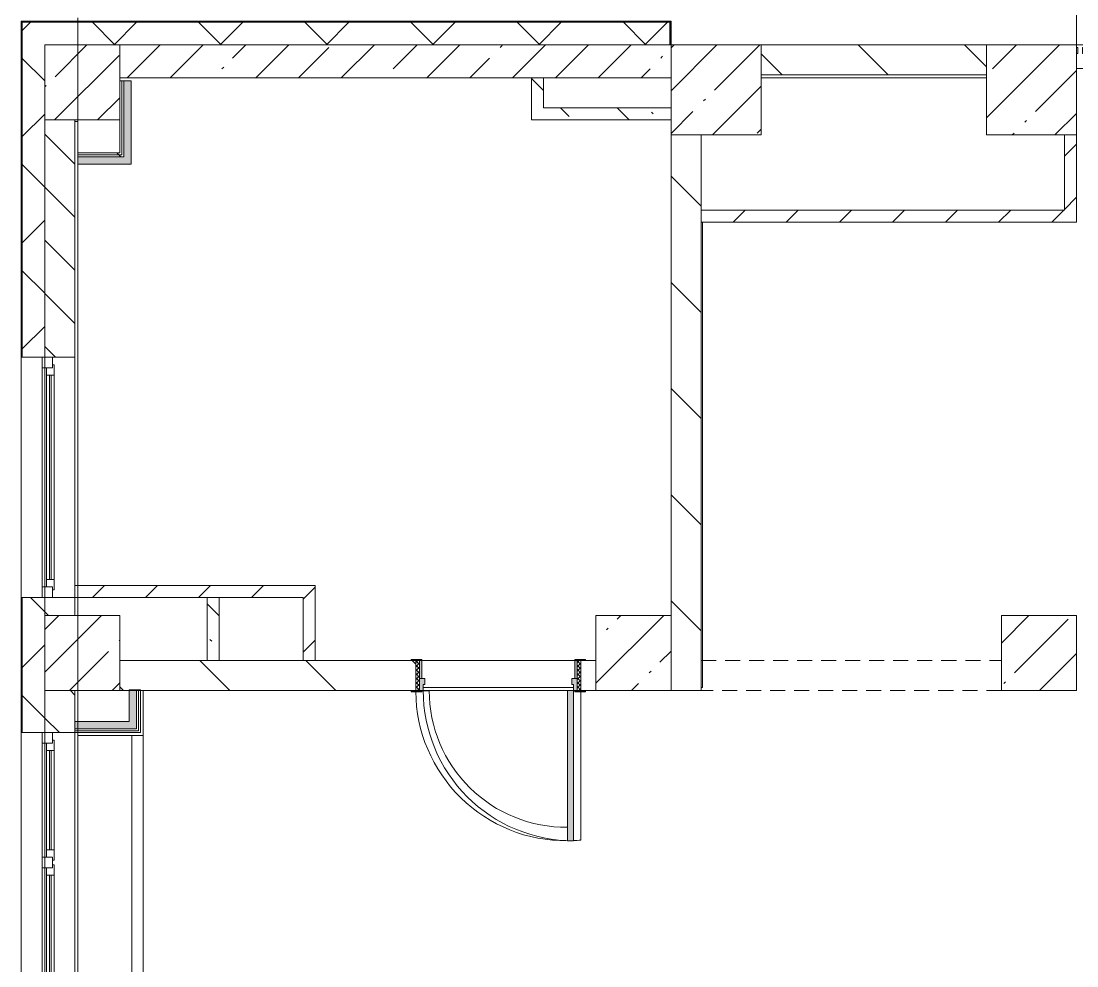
# Model space of a CAD drawing. Header units: millimetres. Extents: x 81566 to 292854, y -8553 to 29000.
# Drawn here: x 165576 to 172606, y 9067 to 15358 of the extents above; entities that cross this region are included whole.
import ezdxf

# ---------------------------------------------------------------- set-up
doc = ezdxf.new("R2010")
doc.units = ezdxf.units.MM
doc.linetypes.add('200_ШТРИХ__ш1_п0_6_', pattern=[160, 100, -60])
for name, color, linetype, lineweight in [('A-DETL-MBND-1', 7, '200_ШТРИХ__ш1_п0_6_', 9), ('A-GLAZ-3', 7, 'Continuous', 5), ('A-GLAZ-CWMG-2', 7, 'Continuous', 5), ('A-WALL', 7, 'Continuous', 9), ('A-WALL-4', 7, 'Continuous', 5), ('I-WALL-4', 7, 'Continuous', 5), ('S-COLS-1', 7, 'Continuous', 5), ('Оси', 7, 'Continuous', 9)]:
    doc.layers.add(name, color=color, linetype=linetype, lineweight=lineweight)
for name, color, linetype, lineweight, true_color in [('A-DOOR-4', 7, 'Continuous', 5, 0xaaaaaa), ('A-DOOR-5', 7, 'Continuous', 5, 0xe2e2e2), ('A-DOOR-FRAM-4', 7, 'Continuous', 5, 0xe2e2e2), ('A-DOOR-FRAM-5', 7, 'Continuous', 5, 0xaaaaaa), ('A-FLOR-1', 7, 'Continuous', 5, 0xaaaaaa), ('I-WALL-2', 7, 'Continuous', 9, 0xe7e7e7), ('I-WALL-5', 7, 'Continuous', 5, 0x787878)]:
    doc.layers.add(name, color=color, linetype=linetype, lineweight=lineweight, true_color=true_color)
pattern_1 = [(45, (165843.6, 0), (-285.123, 285.123), []), (45, (166128.7, 0), (-285.123, 285.123), [504.031, -100.806, 16.764, -84.042])]
pattern_2 = [(135, (165843.6, 0), (-353.553, -353.553), [])]
pattern_3 = [(45, (165843.6, 0), (-353.553, 353.553), []), (135, (165843.6, 0), (-353.553, -353.553), [])]
pattern_4 = [(45, (165843.58, 0), (-176.7767, 176.7767), [])]
pattern_5 = [(135, (165843.6, 0), (-377.17, -377.17), [533.4, -88.9, 17.78, -88.9]), (135, (165843.6, 376.94), (-377.17, -377.17), []), (50, (165843.6, 0), (637.645, -55.787), [66.675, -733.425]), (355, (165843.6, 0), (-123.35, 668.7), [53.34, -586.74]), (100.451, (165896.7, -4.65), (514.3, 612.908), [56.665, -623.315]), (46.184, (165843.6, 177.8), (948.776, -147.15), [100.01, -1100.137]), (96.636, (165922.65, 165.5), (830.91, 865.997), [85, -934.973]), (351.184, (165843.6, 177.8), (830.92, 865.99), [80.01, -880.11]), (21, (165932.5, 133.35), (530.65, -357.928), [66.675, -733.425]), (326, (165932.5, 133.35), (216.308, 644.658), [53.34, -586.74]), (71.451, (165976.7, 103.5), (746.96, 286.724), [56.665, -623.315]), (37.5, (165843.58, 0), (10.8105, 295.9426), [16.764, -562.864, 16.764, -578.866, -588.962]), (37.5, (165843.58, 0), (10.8105, 295.9426), [-1175.258, 16.764, -572.198]), (7.5, (165843.58, 0), (233.869, 350.632), [16.764, -322.834, 16.764, -549.529, -224.472]), (7.5, (165843.58, 0), (233.869, 350.632), [-905.891, 16.764, -207.708]), (327.5, (165645.34, 0), (474.568, -20.0513), [16.764, -205.486, 16.764, -676.656, -920.115]), (327.5, (165645.34, 0), (474.568, -20.0513), [-915.67, 16.764, -903.351]), (317.5, (165556.44, 0), (518.452, 88.993), [16.764, -272.161, 16.764, -443.738, -653.415]), (317.5, (165556.44, 0), (518.452, 88.993), [-749.427, 16.764, -636.65])]
pattern_6 = [(45, (165843.6, 0), (-530.33, 530.33), []), (135, (165843.6, 0), (-530.33, -530.33), [])]

# ---------------------------------------------------------------- blocks, each defined once
blk = doc.blocks.new('BSC_Колонна _Прямоугольная - 500х500-V335-2_2_3_птичка')
at = {"layer": 'S-COLS-1'}
h = blk.add_hatch(dxfattribs=at)
h.set_pattern_fill('FP_121', color=256, style=0, pattern_type=2)
h.set_pattern_definition([(45, (-140, -14950), (-285.123, 285.123), []), (45, (145.12, -14950), (-285.123, 285.123), [504.031, -100.806, 16.764, -84.042])])
h.paths.add_polyline_path([(244.5, -250), (250, -249.3), (244.5, 250), (-250, 250), (-250, -250), (54.6, -250)])
for p, q in [((250, 250), (-250, 250)), ((-250, 250), (-250, -250)), ((250, -250), (250, 250)), ((-250, -250), (250, -250))]:
    blk.add_line(p, q, dxfattribs=at)
blk = doc.blocks.new('110_Дверь_СКБ_1Ст_Внутренняя1 - Д-4к_п__1100x2100h_Артистические EI30-33310874-2_2_3_птичка')
at = {"layer": 'A-DOOR-4'}
h = blk.add_hatch(dxfattribs=at)
h.set_pattern_fill('FP_22', color=256, style=0, pattern_type=2)
h.set_pattern_definition([(135, (1751.41, 164.685), (-14.14214, -14.14214), []), (225, (1751.41, 164.685), (14.14214, -14.14214), [])])
h.paths.add_polyline_path([(537.5, 100), (537.5, -100), (562.5, -100), (562.5, 100)])
at = {"layer": 'A-DOOR-5'}
h = blk.add_hatch(color=256, dxfattribs=at)
h.paths.add_polyline_path([(-512.5, 100), (-512.5, 20), (-477.5, 20), (-477.5, 60), (-487.5, 60), (-487.5, 100)])
h.paths.add_polyline_path([(512.5, 100), (512.5, 60), (502.5, 60), (502.5, 20), (537.5, 20), (537.5, 100)])
at = {"layer": 'A-DOOR-FRAM-4'}
for points in [[(-487.5, 1100), (-487.5, 100), (-447.5, 100), (-447.5, 1100)], [(-537.5, 108), (-567.5, 108), (-567.5, 100), (-497.5, 100), (-497.5, 108), (-536.7, 108)], [(562.5, 108), (522.5, 108), (522.5, 100), (592.5, 101), (592.5, 108)], [(-512.5, 20), (-512.5, -100), (-497.5, -100), (-497.5, 20)], [(522.5, 20), (522.5, -100), (537.5, -95.8), (537.5, 20)], [(-497.5, -100), (-567.5, -100), (-567.5, -108), (-497.5, -108)], [(537.5, -100), (522.5, -100), (522.5, -108), (592.5, -108), (592.5, -100), (562.5, -100)]]:
    blk.add_hatch(color=256, dxfattribs=at).paths.add_polyline_path(points)
at = {"layer": 'A-DOOR-FRAM-5'}
h = blk.add_hatch(dxfattribs=at)
h.set_pattern_fill('FP_23', color=256, style=0, pattern_type=2)
h.set_pattern_definition([(45, (-371.384, 164.685), (-14.1421, 14.1421), []), (135, (-371.384, 164.685), (-14.1421, -14.1421), [])])
h.paths.add_polyline_path([(-537.5, 100), (-537.5, -100), (-512.5, -100), (-512.5, 100)])
at = {"layer": 'A-DOOR-4'}
for p, q in [((-487.5, 1100), (-487.5, 100)), ((-447.5, 1100), (-487.5, 1100)), ((-447.5, 100), (-447.5, 1100)), ((-487.5, 100), (-447.5, 100))]:
    blk.add_line(p, q, dxfattribs=at)
blk.add_arc((-487.5, 100), 1000, 360, 90, dxfattribs=at)
at = {"layer": 'A-DOOR-FRAM-5'}
for p, q in [((-497.5, 108), (-567.5, 108)), ((-567.5, 108), (-567.5, 100)), ((-567.5, 100), (-497.5, 100)), ((-512.5, 100), (-537.5, 100)), ((-537.5, 100), (-537.5, -100)), ((-487.5, 100), (-512.5, 100)), ((-512.5, 100), (-512.5, 20)), ((-512.5, -100), (-512.5, 100)), ((-497.5, 100), (-512.5, 100)), ((-512.5, 100), (-512.5, 99)), ((-512.5, 99), (-497.5, 99)), ((-497.5, 100), (-497.5, 108)), ((-497.5, 99), (-497.5, 100)), ((-487.5, 60), (-487.5, 100)), ((512.5, 100), (512.5, 60)), ((537.5, 100), (512.5, 100)), ((592.5, 108), (522.5, 108)), ((522.5, 108), (522.5, 100)), ((537.5, 100), (522.5, 100)), ((522.5, 100), (522.5, 99)), ((522.5, 100), (592.5, 100)), ((522.5, 99), (537.5, 99)), ((537.5, 20), (537.5, 100)), ((562.5, 100), (537.5, 100)), ((537.5, 100), (537.5, -100)), ((537.5, 99), (537.5, 100)), ((562.5, -100), (562.5, 100)), ((592.5, 100), (592.5, 108)), ((-512.5, 20), (-477.5, 20)), ((-497.5, 20), (-512.5, 20)), ((-512.5, 20), (-512.5, -100)), ((-497.5, -100), (-497.5, 20)), ((-477.5, 60), (-487.5, 60)), ((-477.5, 20), (-477.5, 60)), ((512.5, 60), (502.5, 60)), ((502.5, 60), (502.5, 20)), ((502.5, 20), (537.5, 20)), ((537.5, 20), (522.5, 20)), ((522.5, 20), (522.5, -100)), ((537.5, -100), (537.5, 20)), ((-497.5, -100), (-567.5, -100)), ((-567.5, -100), (-567.5, -108)), ((-567.5, -108), (-497.5, -108)), ((-537.5, -100), (-512.5, -100)), ((-512.5, -100), (-497.5, -100)), ((-497.5, -108), (-497.5, -100)), ((522.5, -100), (537.5, -100)), ((592.5, -100), (522.5, -100)), ((522.5, -100), (522.5, -108)), ((522.5, -108), (592.5, -108)), ((537.5, -100), (562.5, -100)), ((592.5, -108), (592.5, -100))]:
    blk.add_line(p, q, dxfattribs=at)
blk = doc.blocks.new('BSC_Колонна _Прямоугольная - 500х500-22206884-2_2_3_птичка')
at = {"layer": 'S-COLS-1'}
h = blk.add_hatch(dxfattribs=at)
h.set_pattern_fill('FP_159', color=256, style=0, pattern_type=2)
h.set_pattern_definition([(45, (-6510, -11150), (-285.123, 285.123), []), (45, (-6224.88, -11150), (-285.123, 285.123), [504.031, -100.806, 16.764, -84.042])])
h.paths.add_polyline_path([(86.7, -250), (250, -250), (250, 250), (-250, 250), (-250, -250), (-24.6, -250)])
for p, q in [((250, 250), (-250, 250)), ((-250, 250), (-250, -250)), ((250, -250), (250, 250)), ((-250, -250), (250, -250))]:
    blk.add_line(p, q, dxfattribs=at)
blk = doc.blocks.new('BSC_Колонна _Прямоугольная - 500х500-V401-2_2_3_птичка')
at = {"layer": 'S-COLS-1'}
h = blk.add_hatch(dxfattribs=at)
h.set_pattern_fill('FP_160', color=256, style=0, pattern_type=2)
h.set_pattern_definition([(45, (-3810, -11150), (-285.123, 285.123), []), (45, (-3524.88, -11150), (-285.123, 285.123), [504.031, -100.806, 16.764, -84.042])])
h.paths.add_polyline_path([(-250, -250), (250, -248), (250, 250), (-250, 250), (-250, -230)])
for p, q in [((250, 250), (-250, 250)), ((-250, 250), (-250, -250)), ((250, -250), (250, 250)), ((-250, -250), (250, -250))]:
    blk.add_line(p, q, dxfattribs=at)
blk = doc.blocks.new('120_Окно_СКБ_1Ст - 120_Окно_СКБ_1Ст_1600х2500_h_ 2-22959204-2_2_3_птичка')
at = {"layer": 'A-GLAZ-3'}
for p, q in [((-800, -127), (-800, -57)), ((-800, -57), (-730, -57)), ((800, -57), (-800, -57)), ((-730, -57), (-730, -127)), ((730, -127), (730, -57)), ((730, -57), (800, -57)), ((800, -57), (800, -127)), ((-730, -127), (-800, -127)), ((-800, -127), (-750, -127)), ((-730, -127), (-750, -127)), ((-750, -127), (-750, -137)), ((-750, -137), (750, -137)), ((750, -137), (-750, -137)), ((730, -87), (-730, -87)), ((-730, -87), (-730, -127)), ((-680, -137), (-680, -87)), ((-680, -107), (680, -107)), ((680, -117), (-680, -117)), ((680, -137), (680, -87)), ((730, -127), (730, -87)), ((800, -127), (730, -127)), ((750, -127), (730, -127)), ((750, -127), (800, -127)), ((750, -137), (750, -127))]:
    blk.add_line(p, q, dxfattribs=at)
blk = doc.blocks.new('120_Окно_СКБ_2Ст - 120_Окно_СКБ_2Ст 2100х2500 _мал створка справа_-22445857-2_2_3_птичка')
at = {"layer": 'A-GLAZ-3'}
for p, q in [((-1050, -127), (-1050, -57)), ((-1050, -57), (-980, -57)), ((1050, -57), (-1050, -57)), ((-980, -57), (-980, -127)), ((150, -127), (150, -57)), ((150, -57), (220, -57)), ((220, -57), (220, -127)), ((980, -127), (980, -57)), ((980, -57), (1050, -57)), ((1050, -57), (1050, -127)), ((-980, -127), (-1050, -127)), ((-1050, -127), (-1000, -127)), ((-980, -127), (-1000, -127)), ((-1000, -127), (-1000, -137)), ((-1000, -137), (170, -137)), ((170, -137), (-1000, -137)), ((150, -87), (-980, -87)), ((-980, -87), (-980, -127)), ((-930, -137), (-930, -87)), ((-930, -107), (100, -107)), ((100, -117), (-930, -117)), ((100, -137), (100, -87)), ((150, -127), (150, -87)), ((220, -127), (150, -127)), ((170, -127), (150, -127)), ((170, -127), (200, -127)), ((170, -137), (170, -127)), ((220, -127), (200, -127)), ((200, -127), (200, -137)), ((200, -137), (1000, -137)), ((1000, -137), (200, -137)), ((980, -87), (220, -87)), ((220, -87), (220, -127)), ((270, -137), (270, -87)), ((270, -107), (930, -107)), ((930, -117), (270, -117)), ((930, -137), (930, -87)), ((980, -127), (980, -87)), ((1050, -127), (980, -127)), ((1000, -127), (980, -127)), ((1000, -127), (1050, -127)), ((1000, -137), (1000, -127))]:
    blk.add_line(p, q, dxfattribs=at)
blk = doc.blocks.new('BSC_Колонна _Прямоугольная - 500х500-V409-2_2_3_птичка')
at = {"layer": 'S-COLS-1'}
h = blk.add_hatch(dxfattribs=at)
h.set_pattern_fill('FP_166', color=256, style=0, pattern_type=2)
h.set_pattern_definition([(45, (-140, -11150), (-285.123, 285.123), []), (45, (145.12, -11150), (-285.123, 285.123), [504.031, -100.806, 16.764, -84.042])])
h.paths.add_polyline_path([(-250, -250), (250, -250), (244.5, 250), (-250, 250), (-250, -177.9)])
for p, q in [((250, 250), (-250, 250)), ((-250, 250), (-250, -250)), ((250, -250), (250, 250)), ((-250, -250), (250, -250))]:
    blk.add_line(p, q, dxfattribs=at)
blk = doc.blocks.new('Прямоугольный импост - Импост структурный с накладкой - 160мм-23997897-2_2_3_птичка')
at = {"layer": 'A-GLAZ-CWMG-2'}
for p, q in [((0, 140), (-50, 140)), ((-50, 140), (-50, 40)), ((0, 40), (0, 140)), ((-50, 40), (-40, 40)), ((-40, 0), (-50, 0)), ((-50, 0), (-50, -17)), ((-40, 40), (-40, 0)), ((-10, 0), (-10, 40)), ((-10, 40), (0, 40)), ((0, 0), (-10, 0)), ((0, -17), (0, 0)), ((-50, -17), (0, -17))]:
    blk.add_line(p, q, dxfattribs=at)
blk = doc.blocks.new('Зашивка приборов отопления42 - Зашивка приборов отопления-33374801-2_2_3_птичка')
at = {"layer": 'A-WALL-4'}
for p, q in [((37471.9, 23439), (35371.9, 23439)), ((37471.9, 23079), (37471.9, 23439)), ((35371.9, 23079), (37471.9, 23079)), ((37471.9, 23079), (35371.9, 23079)), ((37471.9, 23004), (37471.9, 23079)), ((35371.9, 23004), (37471.9, 23004))]:
    blk.add_line(p, q, dxfattribs=at)

msp = doc.modelspace()

# ---------------------------------------------------------------- hatches: boundary and pattern name
at = {"layer": 'A-WALL-4'}
h = msp.add_hatch(dxfattribs=at)
h.set_pattern_fill('FP_101', color=256, style=0, pattern_type=2)
h.set_pattern_definition(pattern_3)
h.paths.add_polyline_path([(165733.6, -100), (165733.6, 5220), (165583.6, 5220), (165583.6, -100)])
h.paths.add_polyline_path([(165733.6, 7320), (165733.6, 8520), (165583.6, 8520), (165583.6, 7320), (165715.6, 7320)])
h.paths.add_polyline_path([(165733.6, 10620), (165733.6, 11520), (165583.6, 11520), (165583.6, 10620), (165715.6, 10620)])
h.paths.add_polyline_path([(165733.6, 13120), (165733.6, 15350), (165583.6, 15350), (165583.6, 13120), (165712.1, 13120)])
h = msp.add_hatch(dxfattribs=at)
h.set_pattern_fill('FP_101', color=256, style=0, pattern_type=2)
h.set_pattern_definition(pattern_3)
h.paths.add_polyline_path([(165733.6, 15200), (169895.6, 15200), (169895.6, 15350), (165733.6, 15350)])
h = msp.add_hatch(dxfattribs=at)
h.set_pattern_fill('FP_100', color=256, style=0, pattern_type=2)
h.set_pattern_definition([(135, (165843.58, 0), (-176.7767, -176.7767), [])])
h.paths.add_polyline_path([(165772.3, 7900), (165933.6, 7900), (165933.6, 8520), (165733.6, 8520), (165733.6, 7900)])
h.paths.add_polyline_path([(165733.6, 10620), (165933.6, 10620), (165933.6, 10900), (165733.6, 10900)])
h.paths.add_polyline_path([(165933.6, 11400), (165927.8, 11520), (165733.6, 11520), (165733.6, 11400), (165790.7, 11400)])
h.paths.add_polyline_path([(165933.6, 13120), (165933.6, 14700), (165733.6, 14700), (165733.6, 13120), (165846.1, 13120)])
at = {"layer": 'I-WALL-2'}
for points in [[(166308.6, 14405), (166308.6, 14960), (166258.6, 14960), (166258.6, 14405)], [(166205, 14405), (166258.6, 14405), (166258.6, 14455), (165953.6, 14455), (165953.6, 14405), (166148.4, 14405)], [(166294.6, 10695), (166344.6, 10695), (166344.6, 10900), (166294.6, 10900)], [(166233.6, 10645), (166344.6, 10645), (166344.6, 10695), (165933.6, 10695), (165934.9, 10645), (166228.1, 10645)]]:
    msp.add_hatch(color=256, dxfattribs=at).paths.add_polyline_path(points)
at = {"layer": 'I-WALL-4'}
h = msp.add_hatch(dxfattribs=at)
h.set_pattern_fill('FP_97', color=256, style=0, pattern_type=2)
h.set_pattern_definition(pattern_1)
h.paths.add_polyline_path([(166233.6, 14980), (169903.6, 14980), (169903.6, 15200), (166233.6, 15200), (166233.6, 15114.2)])
h = msp.add_hatch(dxfattribs=at)
h.set_pattern_fill('FP_99', color=256, style=0, pattern_type=2)
h.set_pattern_definition(pattern_2)
h.paths.add_polyline_path([(172003.6, 15000), (172003.6, 15200), (170503.6, 15200), (170503.6, 15000), (171697.5, 15000)])
h = msp.add_hatch(dxfattribs=at)
h.set_pattern_fill('FP_99', color=256, style=0, pattern_type=2)
h.set_pattern_definition(pattern_2)
h.paths.add_polyline_path([(170097.5, 10900), (170103.6, 10900), (170103.6, 14600), (169903.6, 14600), (169903.6, 10900), (170088.6, 10900)])
h = msp.add_hatch(dxfattribs=at)
h.set_pattern_fill('FP_102', color=256, style=0, pattern_type=2)
h.set_pattern_definition(pattern_4)
h.paths.add_polyline_path([(172603.6, 14100), (172603.6, 14600), (172523.6, 14600), (172523.6, 14100)])
h = msp.add_hatch(dxfattribs=at)
h.set_pattern_fill('FP_171', color=256, style=0, pattern_type=2)
h.set_pattern_definition(pattern_6)
h.paths.add_polyline_path([(165953.6, 14467.5), (166233.6, 14467.5), (166228.1, 14480), (165953.6, 14480)])
h = msp.add_hatch(dxfattribs=at)
h.set_pattern_fill('FP_171', color=256, style=0, pattern_type=2)
h.set_pattern_definition(pattern_6)
h.paths.add_polyline_path([(166245.8, 14455), (166246.1, 14455), (166246.1, 14467.5), (165953.6, 14467.5), (165953.6, 14455), (166233.6, 14455)])
h = msp.add_hatch(dxfattribs=at)
h.set_pattern_fill('FP_102', color=256, style=0, pattern_type=2)
h.set_pattern_definition(pattern_4)
h.paths.add_polyline_path([(170103.6, 14020), (172603.6, 14020), (172603.6, 14100), (170103.6, 14100)])
h = msp.add_hatch(dxfattribs=at)
h.set_pattern_fill('FP_102', color=256, style=0, pattern_type=2)
h.set_pattern_definition(pattern_4)
h.paths.add_polyline_path([(166228.1, 11520), (167533.6, 11520), (167533.6, 11600), (165933.6, 11600), (165933.6, 11520), (165999, 11520)])
h = msp.add_hatch(dxfattribs=at)
h.set_pattern_fill('FP_102', color=256, style=0, pattern_type=2)
h.set_pattern_definition(pattern_4)
h.paths.add_polyline_path([(167533.6, 11100), (167533.6, 11520), (167453.6, 11520), (167453.6, 11100)])
h = msp.add_hatch(dxfattribs=at)
h.set_pattern_fill('FP_99', color=256, style=0, pattern_type=2)
h.set_pattern_definition(pattern_2)
h.paths.add_polyline_path([(169333.6, 10900), (169403.6, 10900), (169403.6, 11100), (169303.6, 11100), (169303.6, 10900)])
h.paths.add_polyline_path([(167458, 10900), (168203.6, 10900), (168203.6, 11100), (166233.6, 11100), (166233.6, 10900), (167342, 10900)])
at = {"layer": 'I-WALL-5'}
h = msp.add_hatch(dxfattribs=at)
h.set_pattern_fill('FP_105', color=256, style=0, pattern_type=2)
h.set_pattern_definition(pattern_5)
h.paths.add_polyline_path([(168973.6, 14700.7), (169053.6, 14700.7), (169053.6, 14980), (168973.6, 14980), (168973.6, 14959.3)])
h = msp.add_hatch(dxfattribs=at)
h.set_pattern_fill('FP_105', color=256, style=0, pattern_type=2)
h.set_pattern_definition(pattern_5)
h.paths.add_polyline_path([(169403.6, 14700.7), (169903.6, 14700.7), (169903.6, 14780.7), (169053.6, 14780.7), (169053.6, 14700.7)])
h = msp.add_hatch(dxfattribs=at)
h.set_pattern_fill('FP_105', color=256, style=0, pattern_type=2)
h.set_pattern_definition(pattern_5)
h.paths.add_polyline_path([(166893.6, 11100), (166893.6, 11520), (166813.6, 11520), (166813.6, 11100)])
at = {"layer": 'S-COLS-1'}
h = msp.add_hatch(dxfattribs=at)
h.set_pattern_fill('FP_97', color=256, style=0, pattern_type=2)
h.set_pattern_definition(pattern_1)
h.paths.add_polyline_path([(170214.5, 14600), (170503.6, 14600), (170503.6, 15200), (169903.6, 15200), (169903.6, 14600), (170113.6, 14600)])
h = msp.add_hatch(dxfattribs=at)
h.set_pattern_fill('FP_97', color=256, style=0, pattern_type=2)
h.set_pattern_definition(pattern_1)
h.paths.add_polyline_path([(172003.6, 14600), (172603.6, 14600), (172603.6, 15200), (172003.6, 15200), (172003.6, 14980)])

# ---------------------------------------------------------------- linework, layer by layer
at = {"layer": 'A-DETL-MBND-1'}
for p, q in [((170103.6, 11100), (172103.6, 11100)), ((172103.6, 10900), (170103.6, 10900))]:
    msp.add_line(p, q, dxfattribs=at)
at = {"layer": 'A-FLOR-1'}
for p, q in [((172603.6, 15200), (172603.6, 20770)), ((172003.6, 14980), (170503.6, 14980)), ((170113.6, 14020), (170113.6, 10920)), ((166388.6, 10900), (166388.6, 10600)), ((168293.6, 10899), (168243.6, 10899)), ((169253.6, 10920), (168253.6, 10920)), ((170113.6, 10920), (170103.6, 10920)), ((169303.6, 9905), (169303.6, 10892))]:
    msp.add_line(p, q, dxfattribs=at)
for radius, start, end in [(910, 180.06296, 270.62964), (1000, 180.45922, 270.57477), (1000, 272.87006, 275.73917)]:
    msp.add_arc((169203.6, 10900), radius, start, end, dxfattribs=at)
at = {"layer": 'A-WALL'}
for p, q in [((165733.6, 15358), (165580.6, 15358)), ((169898.6, 15353), (165580.6, 15353)), ((165580.6, 15353), (165580.6, 13120)), ((169895.6, 15350), (165583.6, 15350)), ((165583.6, 15350), (165583.6, 13120)), ((169895.6, 15200), (169895.6, 15350)), ((169898.6, 15200), (169898.6, 15353)), ((169053.6, 14980), (168973.6, 14980)), ((166246.1, 14467.5), (166246.1, 14960)), ((166258.6, 14455), (166258.6, 14960)), ((165733.6, 14700), (165733.6, 13120)), ((165953.6, 14467.5), (166246.1, 14467.5)), ((165953.6, 14455), (166258.6, 14455)), ((170103.6, 14100), (170103.6, 14020)), ((165580.6, 11520), (165580.6, 10620)), ((165583.6, 11520), (165583.6, 10620)), ((165733.6, 11520), (165733.6, 11400)), ((166893.6, 11520), (166813.6, 11520)), ((166813.6, 11100), (166893.6, 11100)), ((167453.6, 11100), (167533.6, 11100)), ((165733.6, 10900), (165733.6, 10620)), ((166344.6, 10905), (166344.6, 10645)), ((166357.1, 10905), (166357.1, 10632.5)), ((166344.6, 10645), (165933.6, 10645)), ((166357.1, 10632.5), (165933.6, 10632.5))]:
    msp.add_line(p, q, dxfattribs=at)
at = {"layer": 'A-WALL-4'}
for p, q in [((169903.6, 15358), (165575.6, 15358)), ((165575.6, 15358), (165575.6, -258)), ((169903.6, 15200), (169903.6, 15358)), ((165933.6, 11600), (165933.6, 14700)), ((165575.6, 13120), (165933.6, 13120)), ((165933.6, 11520), (165575.6, 11520)), ((165933.6, 11400), (165933.6, 11520)), ((165933.6, 10900), (165933.6, 8500)), ((165575.6, 10620), (165933.6, 10620))]:
    msp.add_line(p, q, dxfattribs=at)
at = {"layer": 'I-WALL-4'}
for p, q in [((169903.6, 15200), (166233.6, 15200)), ((169903.6, 14980), (169903.6, 15200)), ((172003.6, 15200), (170503.6, 15200)), ((170503.6, 15200), (170503.6, 15000)), ((172003.6, 15000), (172003.6, 15200)), ((166233.6, 14980), (168973.6, 14980)), ((168973.6, 14980), (168973.6, 14700.7)), ((169053.6, 14980), (169903.6, 14980)), ((169053.6, 14780.7), (169053.6, 14980)), ((170503.6, 15000), (172003.6, 15000)), ((166308.6, 14960), (166233.6, 14960)), ((166308.6, 14405), (166308.6, 14960)), ((169903.6, 14780.7), (169053.6, 14780.7)), ((169903.6, 14700.7), (169903.6, 14780.7)), ((166233.6, 14700), (166233.6, 14480)), ((168973.6, 14700.7), (169903.6, 14700.7)), ((165953.6, 14690), (165933.6, 14690)), ((165953.6, 14690), (165953.6, 11600)), ((169903.6, 14600), (169903.6, 11400)), ((170103.6, 14600), (169903.6, 14600)), ((170103.6, 14100), (170103.6, 14600)), ((172603.6, 14600), (172523.6, 14600)), ((172523.6, 14600), (172523.6, 14100)), ((172603.6, 14020), (172603.6, 14600)), ((166233.6, 14480), (165953.6, 14480)), ((165953.6, 14405), (166308.6, 14405)), ((172523.6, 14100), (170103.6, 14100)), ((170103.6, 10900), (170103.6, 14020)), ((170103.6, 14020), (172603.6, 14020)), ((165733.6, 11520), (165733.6, 13120)), ((167533.6, 11600), (165933.6, 11600)), ((165933.6, 11600), (165933.6, 11520)), ((167533.6, 11100), (167533.6, 11600)), ((165933.6, 11520), (166813.6, 11520)), ((165953.6, 11520), (165953.6, 11400)), ((166813.6, 11520), (166813.6, 11100)), ((166893.6, 11520), (167453.6, 11520)), ((166893.6, 11100), (166893.6, 11520)), ((167453.6, 11520), (167453.6, 11100)), ((166813.6, 11100), (166233.6, 11100)), ((167453.6, 11100), (166893.6, 11100)), ((168173.6, 11100), (167533.6, 11100)), ((168243.6, 11100), (169263.6, 11100)), ((169403.6, 11100), (169333.6, 11100)), ((165953.6, 10900), (165953.6, 10695)), ((166233.6, 10900), (168173.6, 10900)), ((166369.6, 10905), (166294.6, 10905)), ((166294.6, 10905), (166294.6, 10695)), ((166369.6, 10620), (166369.6, 10905)), ((169213.6, 10900), (168253.6, 10900)), ((169333.6, 10900), (169403.6, 10900)), ((169903.6, 10900), (170103.6, 10900)), ((166294.6, 10695), (165933.6, 10695)), ((165733.6, 8520), (165733.6, 10620)), ((165933.6, 10620), (166369.6, 10620)), ((165953.6, 10620), (165953.6, 8500))]:
    msp.add_line(p, q, dxfattribs=at)
at = {"layer": 'S-COLS-1'}
for p, q in [((170503.6, 15200), (169903.6, 15200)), ((169903.6, 15200), (169903.6, 14600)), ((170503.6, 15000), (170503.6, 15200)), ((172603.6, 15200), (172003.6, 15200)), ((172003.6, 15200), (172003.6, 14600)), ((172603.6, 14600), (172603.6, 15200)), ((170503.6, 14600), (170503.6, 15000)), ((169903.6, 14600), (170103.6, 14600)), ((170103.6, 14600), (170503.6, 14600)), ((172003.6, 14600), (172603.6, 14600))]:
    msp.add_line(p, q, dxfattribs=at)
at = {"layer": 'Оси'}
msp.add_line((165953.6, 5439), (165953.6, 15380), dxfattribs=at)

# ---------------------------------------------------------------- block references
at = {"layer": 'A-DOOR-4', "rotation": 180}
msp.add_blockref('110_Дверь_СКБ_1Ст_Внутренняя1 - Д-4к_п__1100x2100h_Артистические EI30-33310874-2_2_3_птичка', (168766.1, 11000), dxfattribs=at)
at = {"layer": 'A-GLAZ-3', "rotation": 89.99999999999993}
for name, p in [('120_Окно_СКБ_1Ст - 120_Окно_СКБ_1Ст_1600х2500_h_ 2-22959204-2_2_3_птичка', (165658.6, 12320)), ('120_Окно_СКБ_2Ст - 120_Окно_СКБ_2Ст 2100х2500 _мал створка справа_-22445857-2_2_3_птичка', (165658.6, 9570))]:
    msp.add_blockref(name, p, dxfattribs=at)
at = {"layer": 'A-GLAZ-CWMG-2', "rotation": 180}
msp.add_blockref('Прямоугольный импост - Импост структурный с накладкой - 160мм-23997897-2_2_3_птичка', (172603.6, 15183), dxfattribs=at)
at = {"layer": 'A-WALL-4', "rotation": 90.0000000000001}
msp.add_blockref('Зашивка приборов отопления42 - Зашивка приборов отопления-33374801-2_2_3_птичка', (189392.6, -26871.9), dxfattribs=at)
at = {"layer": 'S-COLS-1'}
for name, p in [('BSC_Колонна _Прямоугольная - 500х500-V335-2_2_3_птичка', (165983.6, 14950)), ('BSC_Колонна _Прямоугольная - 500х500-V409-2_2_3_птичка', (165983.6, 11150)), ('BSC_Колонна _Прямоугольная - 500х500-V401-2_2_3_птичка', (169653.6, 11150)), ('BSC_Колонна _Прямоугольная - 500х500-22206884-2_2_3_птичка', (172353.6, 11150))]:
    msp.add_blockref(name, p, dxfattribs=at)

doc.saveas('drawing.dxf')
